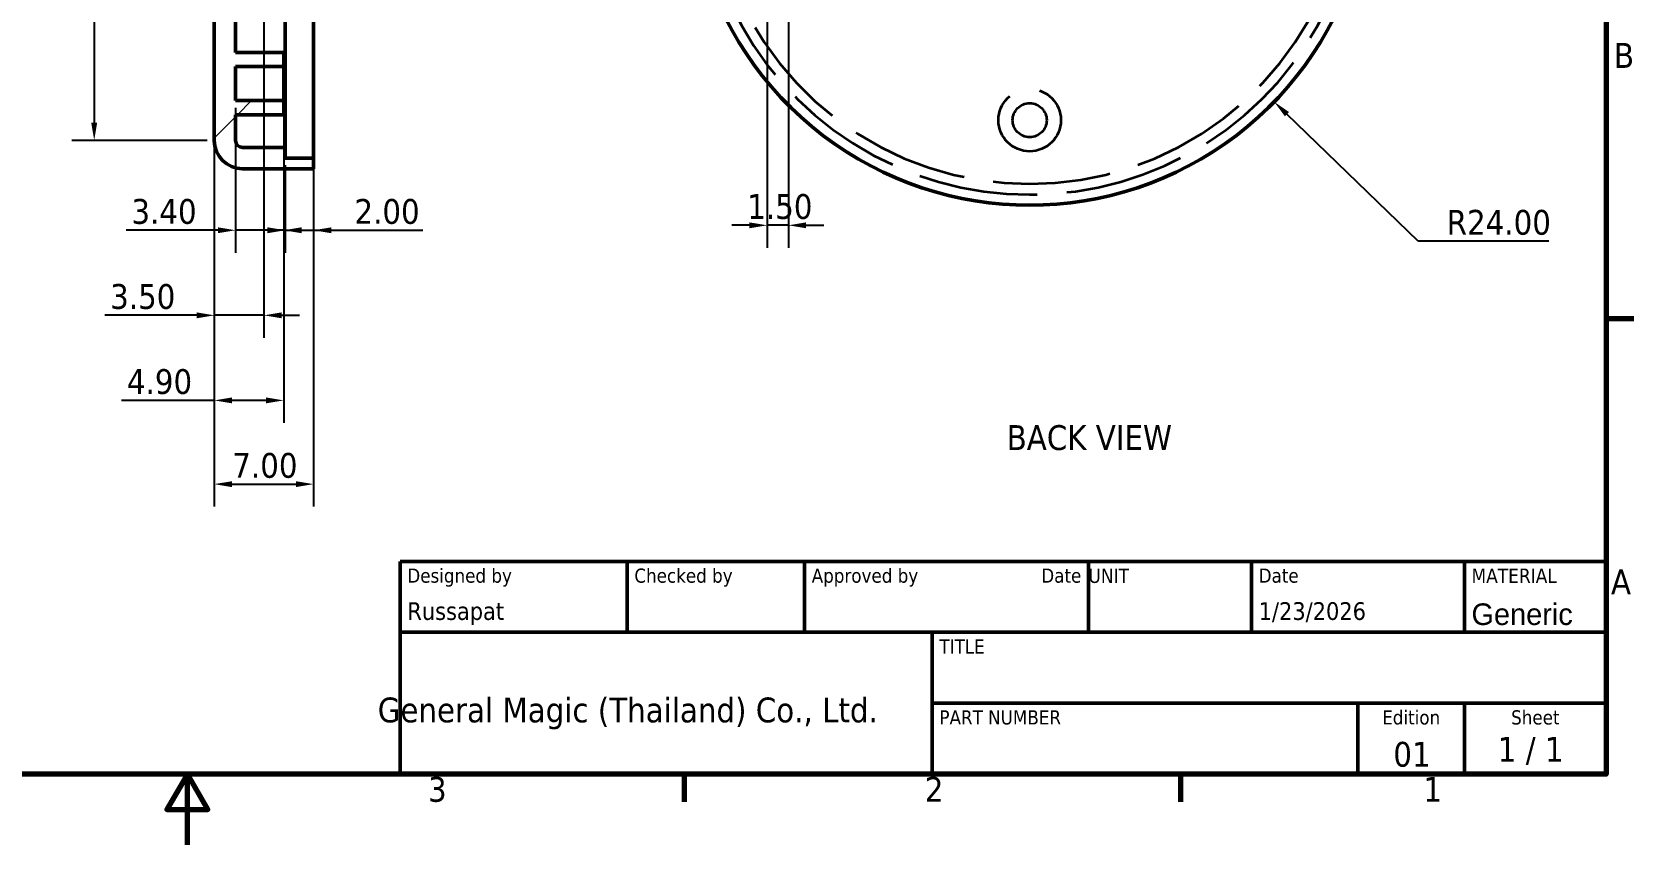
# Model space of a CAD drawing. Header units: millimetres. Extents: x 0 to 52.5, y 0 to 37.1.
# Drawn here: x 23.51 to 51.74, y 0 to 14.34 of the extents above; entities that cross this region are included whole.
import ezdxf
from ezdxf.enums import TextEntityAlignment as Align

# ---------------------------------------------------------------- set-up
doc = ezdxf.new("R2018")
doc.units = ezdxf.units.MM
doc.header["$LTSCALE"] = 0.5
doc.linetypes.add('DASHED', pattern=[0.2068, 0.1655, -0.0413])
for name, color, linetype, lineweight in [('Border (ISO)', 7, 'Continuous', 70), ('Dimension (ISO)', 7, 'Continuous', 25), ('Hatch (ISO)', 7, 'Continuous', 18), ('Hidden (ISO)', 7, 'DASHED', 35), ('Symbol (ISO)', 7, 'Continuous', 25), ('Title (ISO)', 7, 'Continuous', 50), ('Visible (ISO)', 7, 'Continuous', 50)]:
    doc.layers.add(name, color=color, linetype=linetype, lineweight=lineweight)
doc.styles.add('Note Text (ISO)', font='tahoma.ttf')
doc.styles.add('Text Style35', font='tahoma.ttf')
doc.styles.add('Text Style39', font='tahoma.ttf')
doc.styles.add('Text Style41', font='tahoma.ttf')
doc.dimstyles.new('Default (ISO)', dxfattribs={"dimscale": 0.5, "dimtxt": 3.5, "dimasz": 2.5, "dimexe": 3.175, "dimexo": 1, "dimgap": 0.762, "dimtad": 1, "dimtxsty": 'Note Text (ISO)', "dimcen": 2.5, "dimdle": 10, "dimclrd": 256, "dimclre": 256, "dimclrt": 256, "dimazin": 3, "dimtfac": 1.001486, "dimtmove": 0, "dimatfit": 3, "dimfxl": 0, "dimlwd": -1, "dimlwe": -1})

# ---------------------------------------------------------------- blocks, each defined once
blk = doc.blocks.new('Borders Default Border')
at = {"layer": 'Border (ISO)'}
for p, q in [((410, 74.25), (413.9, 74.25)), ((280, 10), (280, 6.1)), ((350, 10), (350, 6.1))]:
    blk.add_line(p, q, dxfattribs=at)
at = {"layer": 'Border (ISO)', "flags": 128}
for points in [[(10, 10), (10, 287), (410, 287), (410, 10), (10, 10)], [(210, 0), (210, 10), (207.11, 5), (212.89, 5), (210, 10)]]:
    blk.add_lwpolyline(points, dxfattribs=at)
at = {"layer": 'Border (ISO)', "char_height": 3.5, "attachment_point": 7, "style": 'Note Text (ISO)'}
for s, insert in [('B', (411.08, 109.63)), ('A', (410.66, 35.38)), ('3', (243.91, 6.03)), ('2', (313.94, 6.1)), ('1', (384.21, 6.1))]:
    blk.add_mtext(s, dxfattribs=dict(at, insert=insert))
blk = doc.blocks.new('Title Blocks ISO')
at = {"layer": 'Title (ISO)'}
for p, q in [((275.72, 130), (105.72, 130)), ((105.72, 130), (105.72, 100)), ((137.72, 120), (137.72, 130)), ((162.72, 120), (162.72, 130)), ((202.72, 120), (202.72, 130)), ((225.72, 120), (225.72, 130)), ((255.72, 120), (255.72, 130)), ((275.72, 100), (275.72, 130)), ((105.72, 120), (275.72, 120)), ((180.72, 120), (180.72, 100)), ((275.72, 110), (180.72, 110)), ((240.72, 100), (240.72, 110)), ((255.72, 100), (255.72, 110)), ((105.72, 100), (275.72, 100))]:
    blk.add_line(p, q, dxfattribs=at)
at = {"layer": 'Title (ISO)', "style": 'Text Style41'}
for s, p in [('Designed by', (106.72, 129)), ('Checked by', (138.72, 129)), ('Approved by', (163.72, 129)), ('Date', (226.72, 129))]:
    blk.add_text(s, height=2, dxfattribs=at).set_placement(p, align=Align.TOP_LEFT)
blk.add_text('Date', height=2, dxfattribs=at).set_placement((201.72, 129), align=Align.TOP_RIGHT)
for s, p in [('Edition', (248.22, 109)), ('Sheet', (265.72, 109))]:
    blk.add_text(s, height=2, dxfattribs=at).set_placement(p, align=Align.TOP_CENTER)
at = {"layer": 'Title (ISO)', "style": 'Note Text (ISO)'}
blk.add_text('1 / 1 ', height=3.5, dxfattribs=at).set_placement((265.72, 103.5), align=Align.MIDDLE_CENTER)
at = {"layer": 'Title (ISO)', "attachment_point": 1, "style": 'Note Text (ISO)'}
for s, insert, char_height in [('\\fTahoma|b0|i0;{\\H2.0300;UNIT}', (202.72, 129), 2.03), ('\\fTahoma|b0|i0;{\\H2.0300;MATERIAL}', (256.72, 129), 2.03), ('\\fTahoma|b0|i0;{\\H2.0000;TITLE}', (181.72, 119), 2), ('\\fTahoma|b0|i0;{\\H2.0000;PART NUMBER}', (181.72, 109), 2)]:
    blk.add_mtext(s, dxfattribs=dict(at, insert=insert, char_height=char_height))
at = {"layer": 'Title (ISO)', "insert": (137.79, 108.55), "char_height": 3.5, "width": 73.3779, "attachment_point": 5, "style": 'Note Text (ISO)'}
blk.add_mtext('\\fTahoma|b0|i0;General Magic (Thailand) Co., Ltd.', dxfattribs=at)
at = {"layer": 'Title (ISO)', "style": 'Text Style39'}
for tag, p in [('AUTHOR', (106.72, 121)), ('CHECKED_BY', (138.72, 121)), ('ENG_APPROVED_BY', (163.72, 121)), ('CREATION_DATE', (226.72, 121))]:
    blk.add_attdef(tag, text='', height=2.5, dxfattribs=at).set_placement(p, align=Align.BOTTOM_LEFT)
blk.add_attdef('ENG_APPROVAL_DATE', text='', height=2.5, dxfattribs=at).set_placement((201.72, 121), align=Align.BOTTOM_RIGHT)
at = {"layer": 'Title (ISO)', "style": 'Text Style35'}
blk.add_attdef('MATERIAL', text='', height=3.05, dxfattribs=at).set_placement((256.72, 124.08), align=Align.TOP_LEFT)
at = {"layer": 'Title (ISO)', "style": 'Note Text (ISO)'}
for tag, p in [('TITLE', (228.22, 115)), ('REVISION_NUMBER', (248.22, 103.5))]:
    blk.add_attdef(tag, text='', height=3.5, dxfattribs=at).set_placement(p, align=Align.MIDDLE_CENTER)
blk.add_attdef('PART_NUMBER', text='', height=3.5, dxfattribs=at).set_placement((181.72, 105), align=Align.MIDDLE_LEFT)
blk = doc.blocks.new('*D11')
at = {"layer": 'Defpoints', "color": 0, "transparency": 16777216}
for p in [(27.598, 15.425), (26.723, 12.425), (26.723, 9.34)]:
    blk.add_point(p, dxfattribs=at)
at = {"layer": 'Dimension (ISO)', "transparency": 16777216}
for p, q in [((27.598, 15.3), (27.598, 8.943)), ((26.723, 12.3), (26.723, 8.943)), ((26.411, 9.34), (24.793, 9.34)), ((27.598, 9.34), (26.723, 9.34)), ((27.911, 9.34), (28.223, 9.34))]:
    blk.add_line(p, q, dxfattribs=at)
for points in [[(26.411, 9.392), (26.411, 9.288), (26.723, 9.34)], [(27.911, 9.392), (27.911, 9.288), (27.598, 9.34)]]:
    blk.add_solid(points, dxfattribs=at)
at = {"layer": 'Dimension (ISO)', "transparency": 16777216, "insert": (24.888, 9.891), "char_height": 0.4375, "attachment_point": 1, "style": 'Note Text (ISO)'}
blk.add_mtext('\\A1;3.50', dxfattribs=at)
blk = doc.blocks.new('*D12')
at = {"layer": 'Defpoints', "color": 0, "transparency": 16777216}
for p in [(27.948, 13.125), (26.723, 12.425), (26.723, 7.84)]:
    blk.add_point(p, dxfattribs=at)
at = {"layer": 'Dimension (ISO)', "transparency": 16777216}
for p, q in [((27.948, 13), (27.948, 7.443)), ((26.723, 12.3), (26.723, 7.443)), ((26.723, 7.84), (25.089, 7.84)), ((27.636, 7.84), (27.036, 7.84))]:
    blk.add_line(p, q, dxfattribs=at)
for points in [[(27.036, 7.892), (27.036, 7.788), (26.723, 7.84)], [(27.636, 7.892), (27.636, 7.788), (27.948, 7.84)]]:
    blk.add_solid(points, dxfattribs=at)
at = {"layer": 'Dimension (ISO)', "transparency": 16777216, "insert": (25.184, 8.391), "char_height": 0.4375, "attachment_point": 1, "style": 'Note Text (ISO)'}
blk.add_mtext('\\A1;4.90', dxfattribs=at)
blk = doc.blocks.new('*D23')
at = {"layer": 'Defpoints', "color": 0, "transparency": 16777216}
for p in [(27.098, 13.125), (27.948, 13.125), (27.098, 10.84)]:
    blk.add_point(p, dxfattribs=at)
at = {"layer": 'Dimension (ISO)', "transparency": 16777216}
for p, q in [((27.098, 13), (27.098, 10.443)), ((27.948, 13), (27.948, 10.443)), ((26.786, 10.84), (25.168, 10.84)), ((27.948, 10.84), (27.098, 10.84)), ((28.261, 10.84), (28.573, 10.84))]:
    blk.add_line(p, q, dxfattribs=at)
for points in [[(26.786, 10.892), (26.786, 10.788), (27.098, 10.84)], [(28.261, 10.892), (28.261, 10.788), (27.948, 10.84)]]:
    blk.add_solid(points, dxfattribs=at)
at = {"layer": 'Dimension (ISO)', "transparency": 16777216, "insert": (25.263, 11.391), "char_height": 0.4375, "attachment_point": 1, "style": 'Note Text (ISO)'}
blk.add_mtext('\\A1;3.40', dxfattribs=at)
blk = doc.blocks.new('*D24')
at = {"layer": 'Defpoints', "color": 0, "transparency": 16777216}
for p in [(27.973, 12.113), (28.473, 12.113), (27.973, 10.84)]:
    blk.add_point(p, dxfattribs=at)
at = {"layer": 'Dimension (ISO)', "transparency": 16777216}
for p, q in [((27.973, 11.988), (27.973, 10.443)), ((28.473, 11.988), (28.473, 10.443)), ((27.661, 10.84), (27.348, 10.84)), ((27.973, 10.84), (28.473, 10.84)), ((28.786, 10.84), (30.4, 10.84))]:
    blk.add_line(p, q, dxfattribs=at)
for points in [[(27.661, 10.892), (27.661, 10.788), (27.973, 10.84)], [(28.786, 10.892), (28.786, 10.788), (28.473, 10.84)]]:
    blk.add_solid(points, dxfattribs=at)
at = {"layer": 'Dimension (ISO)', "transparency": 16777216, "insert": (29.193, 11.391), "char_height": 0.4375, "attachment_point": 1, "style": 'Note Text (ISO)'}
blk.add_mtext('\\A1;2.00', dxfattribs=at)
blk = doc.blocks.new('*D25')
at = {"layer": 'Defpoints', "color": 0, "transparency": 16777216}
for p in [(36.465, 16.281), (36.84, 16.281), (36.465, 10.927)]:
    blk.add_point(p, dxfattribs=at)
at = {"layer": 'Dimension (ISO)', "transparency": 16777216}
for p, q in [((36.465, 16.156), (36.465, 10.53)), ((36.84, 16.156), (36.84, 10.53)), ((36.152, 10.927), (35.84, 10.927)), ((36.84, 10.927), (36.465, 10.927)), ((37.152, 10.927), (37.465, 10.927))]:
    blk.add_line(p, q, dxfattribs=at)
for points in [[(36.152, 10.979), (36.152, 10.875), (36.465, 10.927)], [(37.152, 10.979), (37.152, 10.875), (36.84, 10.927)]]:
    blk.add_solid(points, dxfattribs=at)
at = {"layer": 'Dimension (ISO)', "transparency": 16777216, "insert": (36.114, 11.478), "char_height": 0.4375, "attachment_point": 1, "style": 'Note Text (ISO)'}
blk.add_mtext('\\A1;1.50', dxfattribs=at)
blk = doc.blocks.new('*D28')
at = {"layer": 'Defpoints', "color": 0, "transparency": 16777216}
for p in [(41.09, 17.281), (45.398, 13.105)]:
    blk.add_point(p, dxfattribs=at)
at = {"layer": 'Dimension (ISO)', "transparency": 16777216}
for p, q in [((47.934, 10.648), (45.623, 12.888)), ((50.239, 10.648), (47.934, 10.648))]:
    blk.add_line(p, q, dxfattribs=at)
blk.add_solid([(45.659, 12.925), (45.587, 12.85), (45.398, 13.105)], dxfattribs=at)
at = {"layer": 'Dimension (ISO)', "transparency": 16777216, "insert": (48.438, 11.199), "char_height": 0.4375, "attachment_point": 1, "style": 'Note Text (ISO)'}
blk.add_mtext('\\A1;R24.00', dxfattribs=at)
blk = doc.blocks.new('*D37')
at = {"layer": 'Defpoints', "color": 0, "transparency": 16777216}
for p in [(26.723, 23.425), (24.608, 12.425), (26.723, 12.425)]:
    blk.add_point(p, dxfattribs=at)
at = {"layer": 'Dimension (ISO)', "transparency": 16777216}
for p, q in [((26.598, 23.425), (24.211, 23.425)), ((24.608, 23.113), (24.608, 12.738)), ((26.598, 12.425), (24.211, 12.425))]:
    blk.add_line(p, q, dxfattribs=at)
for points in [[(24.555, 23.113), (24.66, 23.113), (24.608, 23.425)], [(24.555, 12.738), (24.66, 12.738), (24.608, 12.425)]]:
    blk.add_solid(points, dxfattribs=at)
at = {"layer": 'Dimension (ISO)', "transparency": 16777216, "insert": (24.057, 17.195), "char_height": 0.4375, "attachment_point": 1, "rotation": 90, "style": 'Note Text (ISO)'}
blk.add_mtext('\\A1;44.00', dxfattribs=at)
blk = doc.blocks.new('*D38')
at = {"layer": 'Defpoints', "color": 0, "transparency": 16777216}
for p in [(26.723, 12.425), (28.473, 12.113), (28.473, 6.363)]:
    blk.add_point(p, dxfattribs=at)
at = {"layer": 'Dimension (ISO)', "transparency": 16777216}
for p, q in [((26.723, 12.3), (26.723, 5.966)), ((28.473, 11.988), (28.473, 5.966)), ((27.036, 6.363), (28.161, 6.363))]:
    blk.add_line(p, q, dxfattribs=at)
for points in [[(27.036, 6.415), (27.036, 6.311), (26.723, 6.363)], [(28.161, 6.415), (28.161, 6.311), (28.473, 6.363)]]:
    blk.add_solid(points, dxfattribs=at)
at = {"layer": 'Dimension (ISO)', "transparency": 16777216, "insert": (27.041, 6.913), "char_height": 0.4375, "attachment_point": 1, "style": 'Note Text (ISO)'}
blk.add_mtext('\\A1;7.00', dxfattribs=at)

msp = doc.modelspace()

# ---------------------------------------------------------------- hatches: boundary and pattern name
at = {"layer": 'Hatch (ISO)'}
h = msp.add_hatch(dxfattribs=at)
h.set_pattern_fill('ANSI31', color=256, scale=3.175, style=0)
h.set_pattern_definition([(45, (0, 0), (-3.56404, 3.56404), [])])
edge = h.paths.add_edge_path()
edge.add_line((27.948, 13.1253), (27.098, 13.1253))
edge.add_line((27.098, 13.1253), (27.098, 13.7253))
edge.add_line((27.098, 13.7253), (27.948, 13.7253))
edge.add_line((27.948, 13.7253), (27.948, 13.9753))
edge.add_line((27.948, 13.9753), (27.098, 13.9753))
edge.add_line((27.098, 13.9753), (27.098, 15.1753))
edge.add_line((27.098, 15.1753), (27.598, 15.1753))
edge.add_line((27.598, 15.1753), (27.598, 15.4253))
edge.add_line((27.598, 15.4253), (27.098, 15.4253))
edge.add_line((27.098, 15.4253), (27.098, 16.1753))
edge.add_line((27.098, 16.1753), (27.598, 16.1753))
edge.add_line((27.598, 16.1753), (27.598, 16.4253))
edge.add_line((27.598, 16.4253), (27.098, 16.4253))
edge.add_line((27.098, 16.4253), (27.098, 19.4253))
edge.add_line((27.098, 19.4253), (27.598, 19.4253))
edge.add_line((27.598, 19.4253), (27.598, 19.6753))
edge.add_line((27.598, 19.6753), (27.098, 19.6753))
edge.add_line((27.098, 19.6753), (27.098, 20.4253))
edge.add_line((27.098, 20.4253), (27.598, 20.4253))
edge.add_line((27.598, 20.4253), (27.598, 20.6753))
edge.add_line((27.598, 20.6753), (27.098, 20.6753))
edge.add_line((27.098, 20.6753), (27.098, 23.4253))
edge.add_ellipse((27.223, 23.4253), major_axis=(0, 0.125), ratio=1, start_angle=0, end_angle=90, ccw=False)
edge.add_line((27.223, 23.5503), (27.973, 23.5503))
edge.add_line((27.973, 23.5503), (27.973, 23.7378))
edge.add_line((27.973, 23.7378), (28.473, 23.7378))
edge.add_line((28.473, 23.7378), (28.473, 23.9253))
edge.add_line((28.473, 23.9253), (27.223, 23.9253))
edge.add_ellipse((27.223, 23.4253), major_axis=(-0.5, 0), ratio=1, start_angle=270, end_angle=360)
edge.add_line((26.723, 23.4253), (26.723, 12.4253))
edge.add_ellipse((27.223, 12.4253), major_axis=(0, -0.5), ratio=1, start_angle=270, end_angle=360)
edge.add_line((27.223, 11.9253), (28.473, 11.9253))
edge.add_line((28.473, 11.9253), (28.473, 12.1128))
edge.add_line((28.473, 12.1128), (27.973, 12.1128))
edge.add_line((27.973, 12.1128), (27.973, 12.3003))
edge.add_line((27.973, 12.3003), (27.223, 12.3003))
edge.add_ellipse((27.223, 12.4253), major_axis=(-0.125, 0), ratio=1, start_angle=0, end_angle=90, ccw=False)
edge.add_line((27.098, 12.4253), (27.098, 12.8753))
edge.add_line((27.098, 12.8753), (27.948, 12.8753))
edge.add_line((27.948, 12.8753), (27.948, 13.1253))

# ---------------------------------------------------------------- linework, layer by layer
at = {"layer": 'Hidden (ISO)', "ltscale": 26.736959}
msp.add_circle((41.0899, 12.781), 0.55, dxfattribs=at)
at = {"layer": 'Hidden (ISO)', "ltscale": 24.306326}
msp.add_circle((41.0899, 12.781), 0.3, dxfattribs=at)
at = {"layer": 'Hidden (ISO)', "ltscale": 25.045532}
msp.add_arc((41.0899, 17.281), 5.625, 157.89117, 22.10883, dxfattribs=at)
at = {"layer": 'Hidden (ISO)', "ltscale": 25.425459}
msp.add_arc((41.0899, 17.281), 5.8125, 172.81924, 7.18076, dxfattribs=at)
at = {"layer": 'Visible (ISO)'}
for p, q in [((26.723, 23.4253), (26.723, 12.4253)), ((28.473, 18.6519), (28.473, 12.1128)), ((27.973, 12.3003), (27.973, 18.6284)), ((27.098, 13.9753), (27.098, 15.1753)), ((27.948, 13.9753), (27.098, 13.9753)), ((27.948, 13.7253), (27.948, 13.9753)), ((27.098, 13.1253), (27.098, 13.7253)), ((27.098, 13.7253), (27.948, 13.7253)), ((27.948, 13.1253), (27.948, 13.7253)), ((27.948, 13.1253), (27.098, 13.1253)), ((27.948, 12.8753), (27.948, 13.1253)), ((27.098, 12.4253), (27.098, 12.8753)), ((27.098, 12.8753), (27.948, 12.8753)), ((27.973, 12.3003), (27.223, 12.3003)), ((27.973, 12.1128), (27.973, 12.3003)), ((27.223, 11.9253), (28.473, 11.9253)), ((28.473, 12.1128), (27.973, 12.1128)), ((28.473, 11.9253), (28.473, 12.1128))]:
    msp.add_line(p, q, dxfattribs=at)
for centre, radius, start, end in [((41.0899, 17.281), 6, 157.89117, 22.10883), ((27.223, 12.4253), 0.5, 180, -90), ((27.223, 12.4253), 0.125, 180, -90)]:
    msp.add_arc(centre, radius, start, end, dxfattribs=at)

# ---------------------------------------------------------------- block references
at = {"xscale": 0.125, "yscale": 0.125, "zscale": 0.5}
msp.add_blockref('Borders Default Border', (0, 0), dxfattribs=at)
ref = msp.add_blockref('Title Blocks ISO', (16.785, -11.25), dxfattribs=dict(xscale=0.125, yscale=0.125, zscale=0.5))
ref.add_attrib('AUTHOR', 'Russapat', dxfattribs={"layer": 'Title (ISO)', "height": 0.3125, "style": 'Text Style39'}).set_placement((30.125, 3.875), align=Align.BOTTOM_LEFT)
ref.add_attrib('CREATION_DATE', '1/23/2026', dxfattribs={"layer": 'Title (ISO)', "height": 0.3125, "style": 'Text Style39'}).set_placement((45.125, 3.875), align=Align.BOTTOM_LEFT)
lines = msp.add_mtext('Generic', dxfattribs={"layer": 'Title (ISO)', "insert": (48.875, 4.2598), "char_height": 0.381, "attachment_point": 1, "style": 'Text Style35'})
ref.add_attrib('MATERIAL', '', (48.875, 4.2598)).embed_mtext(lines)

# ---------------------------------------------------------------- texts
at = {"layer": 'Symbol (ISO)', "char_height": 0.4375, "attachment_point": 1, "style": 'Note Text (ISO)'}
for s, insert, width in [('\\fTahoma|b0|i0;BACK VIEW', (40.6852, 7.4031), 3.082), ('\\fTahoma|b0|i0;01', (47.4975, 1.8184), 0.656605)]:
    msp.add_mtext(s, dxfattribs=dict(at, insert=insert, width=width))

# ---------------------------------------------------------------- dimensions: what is measured, and where the dimension line sits
at = {"layer": 'Dimension (ISO)'}
for base, p1, p2, angle, override, picture, middle in [((24.6076, 12.4253), (26.723, 23.4253), (26.723, 12.4253), 90, {"dimgap": 0.762, "dimtoh": 0, "dimdec": 2, "dimtol": 0, "dimlim": 0, "dimtp": 0, "dimtm": 0, "dimtdec": 2, "dimtofl": 0, "dimatfit": 1}, '*D37', (24.6076, 17.9253)), ((36.4649490419, 10.9271424825), (36.8399490419, 16.2809885995), (36.4649490419, 16.2809885995), 180, {"dimgap": 0.762, "dimtoh": 0, "dimdec": 2, "dimtol": 0, "dimlim": 0, "dimtp": 0, "dimtm": 0, "dimtdec": 2, "dimtofl": 1, "dimatfit": 1}, '*D25', (36.6524490419, 10.9271424825)), ((26.7230076173, 7.8401482046), (27.9480076173, 13.125302904), (26.7230076173, 12.425302904), 180, {"dimgap": 0.762, "dimtoh": 0, "dimdec": 2, "dimtol": 0, "dimlim": 0, "dimtp": 0, "dimtm": 0, "dimtdec": 2, "dimtofl": 0, "dimatfit": 2}, '*D12', (25.7495045987, 7.8401482046)), ((27.098, 10.8401), (27.948, 13.1253), (27.098, 13.1253), 180, {"dimgap": 0.762, "dimtoh": 0, "dimdec": 2, "dimtol": 0, "dimlim": 0, "dimtp": 0, "dimtm": 0, "dimtdec": 2, "dimtofl": 1, "dimatfit": 1}, '*D23', (25.8204, 10.8401)), ((28.473, 6.3628), (26.723, 12.4253), (28.473, 12.1128), 180, {"dimgap": 0.762, "dimtoh": 0, "dimdec": 2, "dimtol": 0, "dimlim": 0, "dimtp": 0, "dimtm": 0, "dimtdec": 2, "dimtofl": 0, "dimatfit": 1}, '*D38', (27.598, 6.3628)), ((27.973, 10.8401), (28.473, 12.1128), (27.973, 12.1128), 180, {"dimgap": 0.762, "dimtoh": 0, "dimdec": 2, "dimtol": 0, "dimlim": 0, "dimtp": 0, "dimtm": 0, "dimtdec": 2, "dimtofl": 1, "dimatfit": 1}, '*D24', (29.7489, 10.8401))]:
    dim = msp.add_linear_dim(base=base, p1=p1, p2=p2, angle=angle, dimstyle='Default (ISO)', override=override, dxfattribs=at)
    dim.commit()
    dim.dimension.update_dxf_attribs({"geometry": picture, "text_midpoint": middle, "dimtype": 160})
dim = msp.add_radius_dim(center=(41.0899, 17.281), mpoint=(45.3984, 13.1052), dimstyle='Default (ISO)', override={"dimgap": 0.762, "dimtih": 1, "dimdec": 2, "dimlfac": 1, "dimcen": 0, "dimtol": 0, "dimlim": 0, "dimtp": 0, "dimtm": 0, "dimtdec": 2, "dimtofl": 0}, dxfattribs=at)
dim.commit()
dim.dimension.update_dxf_attribs({"geometry": '*D28', "text_midpoint": (49.3386, 10.6476), "dimtype": 164})
dim = msp.add_linear_dim(base=(26.7230076173, 9.3401482046), p1=(27.5980076173, 15.425302904), p2=(26.7230076173, 12.425302904), dimstyle='Default (ISO)', override={"dimgap": 0.762, "dimtoh": 0, "dimdec": 2, "dimtol": 0, "dimlim": 0, "dimtp": 0, "dimtm": 0, "dimtdec": 2, "dimtofl": 1, "dimatfit": 1}, dxfattribs=at)
dim.commit()
dim.dimension.update_dxf_attribs({"geometry": '*D11', "text_midpoint": (25.4453785074, 9.3401482046), "dimtype": 160})

doc.saveas('drawing.dxf')
